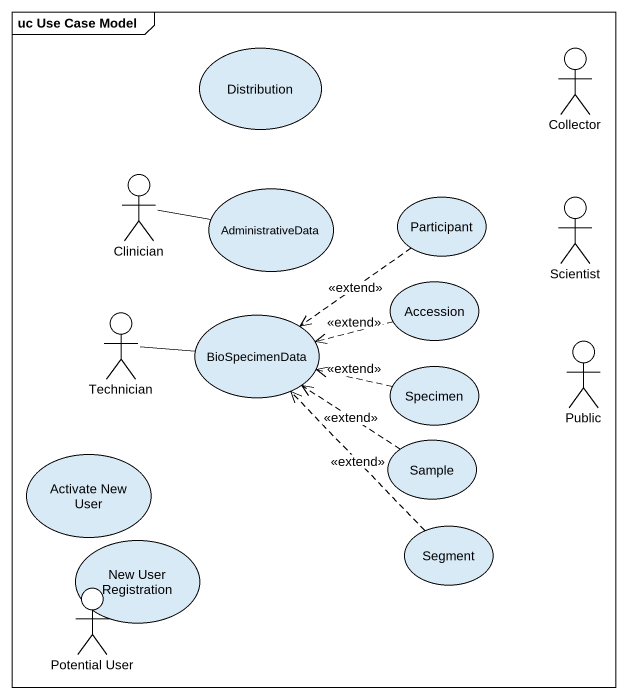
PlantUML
@startuml
mainframe uc Use Case Model
usecase Distribution
actor Collector
actor Clinician
usecase AdministrativeData
usecase "Participant" as Participant_
actor Scientist
actor Technician
usecase BioSpecimenData
usecase Accession
usecase Specimen
actor Public
usecase "Activate New User" as Activate_New_User
usecase Sample
usecase Segment
usecase "New User Registration" as New_User_Registration
actor "Potential User" as Potential_User
Clinician -right- AdministrativeData
Participant_ ..> BioSpecimenData : <<extend>>
Technician -right- BioSpecimenData
Accession .left.> BioSpecimenData : <<extend>>
Specimen .left.> BioSpecimenData : <<extend>>
Sample .up.> BioSpecimenData : <<extend>>
Segment .up.> BioSpecimenData : <<extend>>
Potential_User -up- New_User_Registration
@enduml
